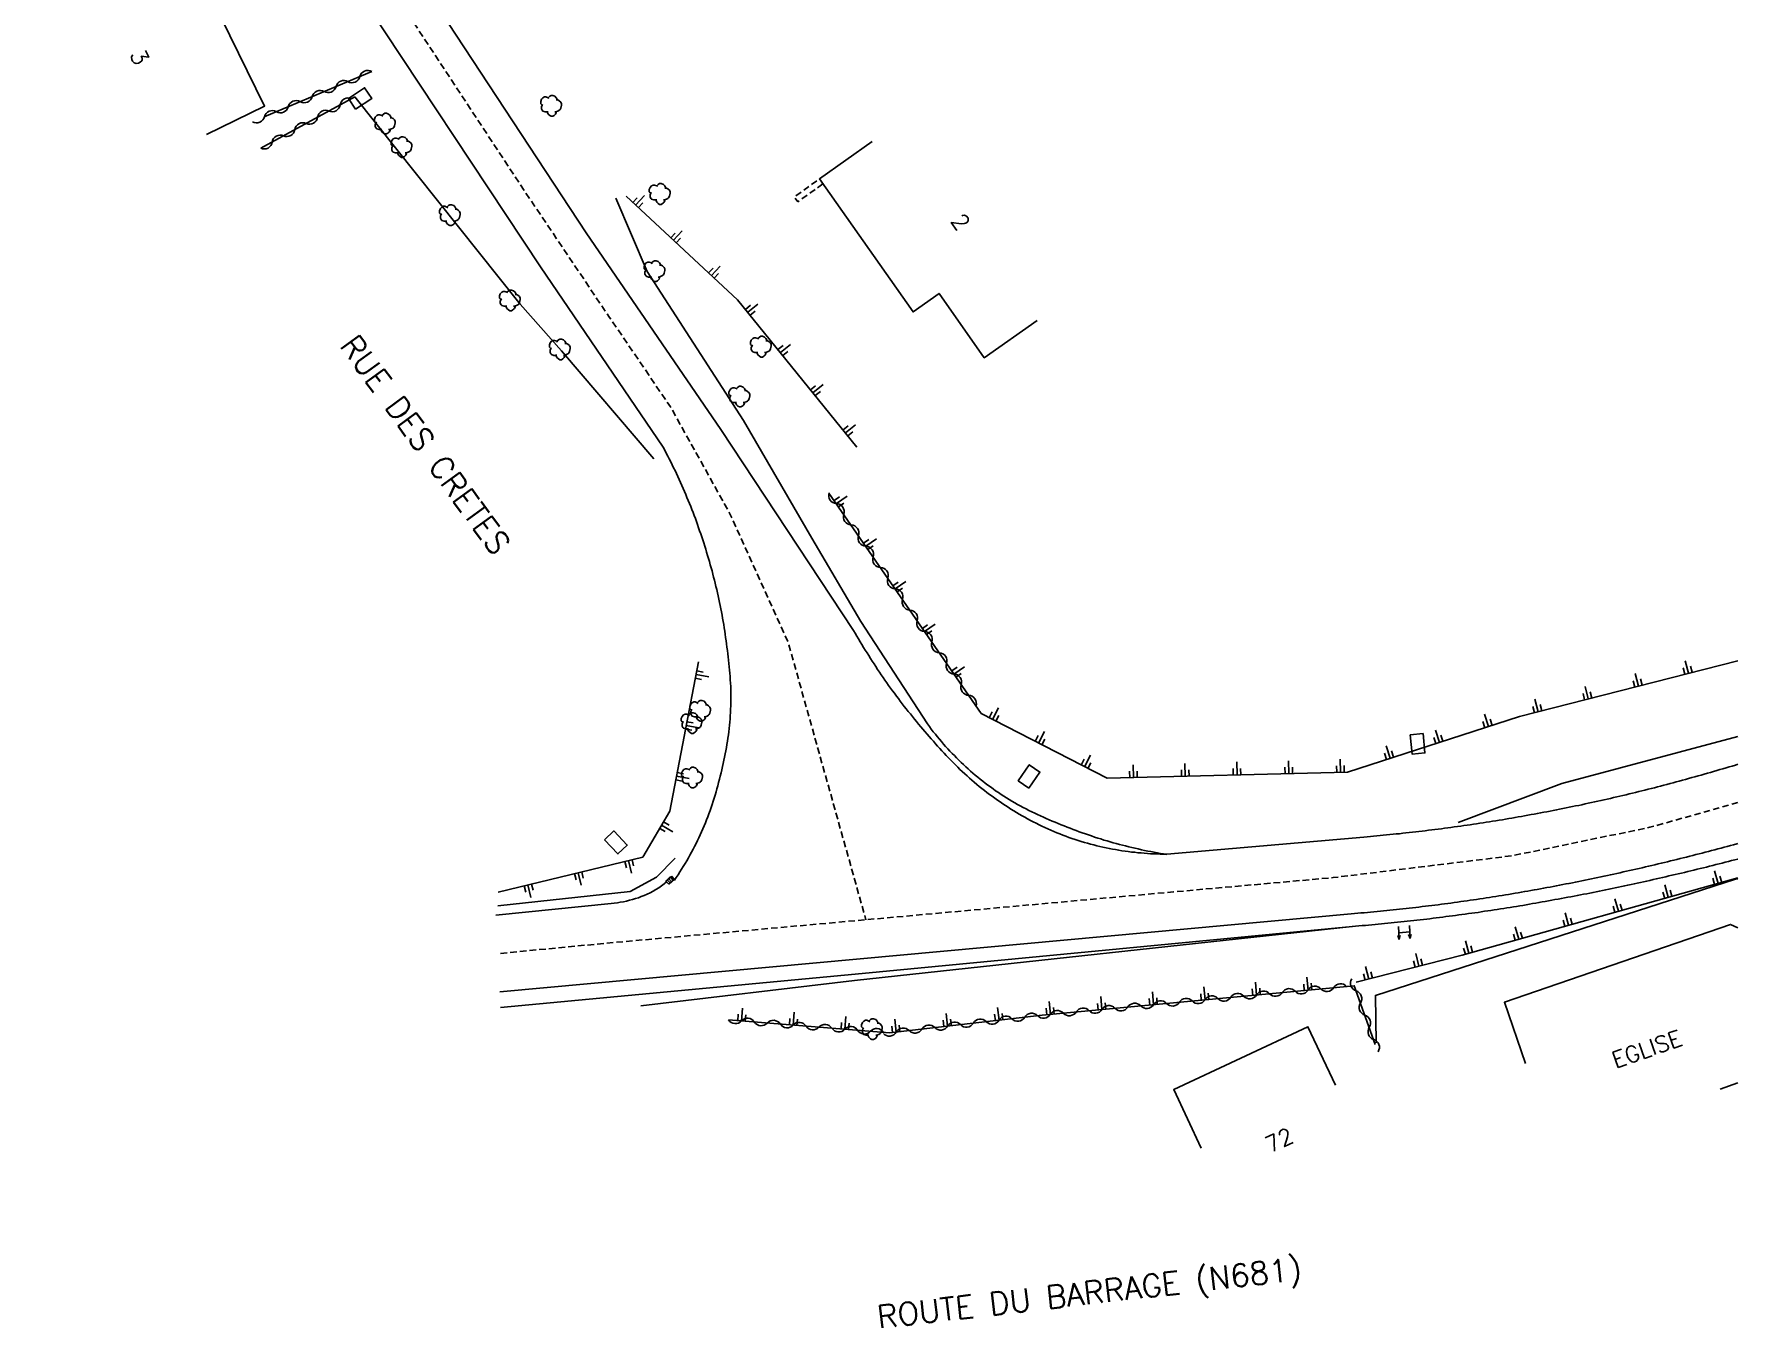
# Model space of a CAD drawing. Header units: millimetres. Extents: x 269514 to 270000, y 126091 to 127000.
# Drawn here: x 269868.3 to 270000, y 126090.9 to 126190.9 of the extents above; entities that cross this region are included whole.
import ezdxf
from ezdxf.enums import TextEntityAlignment as Align

# ---------------------------------------------------------------- set-up
doc = ezdxf.new("R2010")
doc.units = ezdxf.units.MM
doc.linetypes.add('DASHED', pattern=[0.75, 0.5, -0.25])
doc.layers.get('0').update_dxf_attribs({"linetype": 'CONTINUOUS'})
for name, color, linetype in [('W0001', 6, 'DASHED'), ('W0008', 7, 'CONTINUOUS'), ('W0017', 7, 'CONTINUOUS'), ('W0100', 7, 'CONTINUOUS'), ('W0105', 7, 'CONTINUOUS'), ('W0112', 1, 'DASHED'), ('W0211', 2, 'CONTINUOUS'), ('W0300', 7, 'CONTINUOUS'), ('W0302', 3, 'CONTINUOUS'), ('W0310', 3, 'CONTINUOUS'), ('W0400', 7, 'CONTINUOUS'), ('W0984', 7, 'CONTINUOUS'), ('W0989', 7, 'CONTINUOUS'), ('W0991', 7, 'CONTINUOUS'), ('W1471', 7, 'CONTINUOUS')]:
    doc.layers.add(name, color=color, linetype=linetype)
doc.styles.get("Standard").update_dxf_attribs({"font": 'romans.shx', "width": 0.85})

# ---------------------------------------------------------------- blocks, each defined once
blk = doc.blocks.new('T300')
for p, q in [((-0.8, 0.51), (-0.86, 0.34)), ((-0.86, 0.34), (-0.86, 0.17)), ((-0.86, 0.17), (-0.74, 0.06)), ((-0.69, 0.63), (-0.8, 0.51)), ((-0.8, -0.06), (-0.74, 0.06)), ((-0.74, 0.06), (-0.69, 0.11)), ((-0.57, 0.69), (-0.69, 0.63)), ((-0.46, 0.69), (-0.57, 0.69)), ((-0.29, 0.63), (-0.46, 0.69)), ((-0.29, 0.63), (-0.17, 0.74)), ((-0.23, 0.57), (-0.29, 0.63)), ((-0.17, 0.74), (-0.06, 0.8)), ((-0.06, 0.8), (0.06, 0.8)), ((0.06, 0.8), (0.23, 0.74)), ((0.23, 0.74), (0.34, 0.63)), ((0.34, 0.63), (0.4, 0.51)), ((0.46, 0.46), (0.34, 0.46)), ((0.4, 0.51), (0.4, 0.46)), ((0.57, 0.4), (0.46, 0.46)), ((0.57, 0.4), (0.69, 0.29)), ((0.69, 0.29), (0.74, 0.17)), ((0.74, 0.06), (0.69, -0.17)), ((0.74, 0.17), (0.74, 0.06)), ((-0.8, -0.17), (-0.8, -0.06)), ((-0.8, -0.23), (-0.8, -0.17)), ((-0.74, -0.34), (-0.8, -0.23)), ((-0.69, -0.4), (-0.74, -0.34)), ((-0.51, -0.46), (-0.69, -0.4)), ((-0.4, -0.46), (-0.51, -0.46)), ((-0.4, -0.46), (-0.34, -0.46)), ((-0.34, -0.46), (-0.34, -0.4)), ((-0.34, -0.51), (-0.34, -0.46)), ((-0.29, -0.63), (-0.34, -0.51)), ((-0.17, -0.74), (-0.29, -0.63)), ((-0.06, -0.8), (-0.17, -0.74)), ((0.06, -0.8), (-0.06, -0.8)), ((0.17, -0.74), (0.06, -0.8)), ((0.23, -0.69), (0.17, -0.74)), ((0.29, -0.46), (0.23, -0.46)), ((0.29, -0.63), (0.23, -0.69)), ((0.46, -0.4), (0.29, -0.46)), ((0.34, -0.51), (0.29, -0.63)), ((0.34, -0.51), (0.34, -0.46)), ((0.57, -0.34), (0.46, -0.4)), ((0.63, -0.29), (0.57, -0.34)), ((0.69, -0.17), (0.63, -0.29))]:
    blk.add_line(p, q)
blk = doc.blocks.new('T400')
for p, q in [((-0.15, 0.3), (0.15, 0.3)), ((-0.15, -0.25), (-0.15, 0.3)), ((-0.15, 0.15), (0.15, 0.15)), ((-0.15, 0), (0.15, 0)), ((0.15, 0.3), (0.15, -0.25)), ((-0.15, -0.15), (0.15, -0.15)), ((-0.15, -0.25), (-0.15, -0.3)), ((-0.15, -0.3), (0.15, -0.3)), ((0.15, -0.3), (0.15, -0.25))]:
    blk.add_line(p, q)
blk = doc.blocks.new('t105o')
for p, q in [((-0.5, 0), (0.5, 0)), ((0.5, 0), (0.2, 0.1)), ((0.5, 0), (0.2, -0.1))]:
    blk.add_line(p, q)
blk = doc.blocks.new('t310o')
at = {"color": 0, "linetype": 'Continuous'}
for centre, start, end in [((-0.5, 0.38), 216.8699, 323.1304), ((0.5, -0.37), 36.8699, 143.1303)]:
    blk.add_arc(centre, 0.625, start, end, dxfattribs=at)
blk = doc.blocks.new('t211o')
at = {"color": 0, "linetype": 'Continuous'}
for p, q in [((-0.29, 0.5), (-0.29, 0)), ((0, 1), (0, 0)), ((0.29, 0.5), (0.29, 0))]:
    blk.add_line(p, q, dxfattribs=at)
blk = doc.blocks.new('T1471')
at = {"color": 0, "linetype": 'Continuous', "flags": 128}
blk.add_lwpolyline([(-0.75, -0.5), (-0.75, 0.5), (0.75, 0.5), (0.75, -0.5), (-0.75, -0.5)], dxfattribs=at)

msp = doc.modelspace()

# ---------------------------------------------------------------- linework, layer by layer
at = {"layer": 'W0001', "flags": 128}
for points in [[(269868.29, 126251.05), (269871.93, 126237.08), (269873.95, 126231.18), (269876.88, 126224.94), (269880.24, 126218.96), (269883.5, 126213.76), (269887.94, 126206.78), (269894.4, 126196.65), (269906.21, 126178.73), (269912.78, 126168.95), (269917.49, 126162.05), (269922.03, 126153.88), (269926.58, 126143.86), (269932.59, 126122.41)], [(270000, 126131.47), (269993.2, 126129.55), (269982.54, 126127.35), (269968.71, 126125.66), (269956.37, 126124.56), (269912.39, 126120.58), (269904.14, 126119.79)]]:
    msp.add_lwpolyline(points, dxfattribs=at)
at = {"layer": 'W0008', "flags": 128}
for points in [[(269896.51, 126197.49), (269910.98, 126175.49), (269921.39, 126160.3), (269931.64, 126144.77), (269931.77, 126144.55), (269931.89, 126144.33), (269932.02, 126144.11), (269932.15, 126143.89), (269932.28, 126143.68), (269932.41, 126143.46), (269932.54, 126143.25), (269932.68, 126143.03), (269932.81, 126142.82), (269932.94, 126142.61), (269933.08, 126142.39), (269933.22, 126142.18), (269933.36, 126141.97), (269933.5, 126141.76), (269933.64, 126141.55), (269933.78, 126141.34), (269933.92, 126141.14), (269934.06, 126140.93), (269934.21, 126140.72), (269934.35, 126140.52), (269934.5, 126140.31), (269934.65, 126140.11), (269934.8, 126139.91), (269934.95, 126139.7), (269935.1, 126139.5), (269935.25, 126139.3), (269935.4, 126139.1), (269935.56, 126138.9), (269935.71, 126138.7), (269935.87, 126138.5), (269936.03, 126138.31), (269936.19, 126138.11), (269936.34, 126137.91), (269936.51, 126137.72), (269936.67, 126137.52), (269936.83, 126137.33), (269936.99, 126137.14), (269937.15, 126136.95), (269937.32, 126136.76), (269937.48, 126136.57), (269937.64, 126136.38), (269937.81, 126136.2), (269937.97, 126136.01), (269938.14, 126135.82), (269938.31, 126135.64), (269938.47, 126135.46), (269938.64, 126135.27), (269938.81, 126135.09), (269938.99, 126134.91), (269939.16, 126134.73), (269939.33, 126134.56), (269939.51, 126134.38), (269939.69, 126134.2), (269939.86, 126134.03), (269940.04, 126133.86), (269940.23, 126133.69), (269940.41, 126133.52), (269940.59, 126133.36), (269940.78, 126133.19), (269940.97, 126133.03), (269941.16, 126132.87), (269941.35, 126132.71), (269941.55, 126132.55), (269941.75, 126132.4), (269941.94, 126132.24), (269942.15, 126132.09), (269942.35, 126131.95), (269942.55, 126131.8), (269942.76, 126131.66), (269942.97, 126131.51), (269943.17, 126131.37), (269943.38, 126131.24), (269943.59, 126131.1), (269943.8, 126130.96), (269944.02, 126130.83), (269944.23, 126130.7), (269944.44, 126130.58), (269944.66, 126130.45), (269944.88, 126130.33), (269945.09, 126130.21), (269945.31, 126130.09), (269945.53, 126129.97), (269945.76, 126129.86), (269945.98, 126129.75), (269946.2, 126129.64), (269946.43, 126129.53), (269946.66, 126129.43), (269946.88, 126129.33), (269947.11, 126129.23), (269947.35, 126129.13), (269947.58, 126129.04), (269947.81, 126128.95), (269948.05, 126128.86), (269948.28, 126128.77), (269948.52, 126128.69), (269948.76, 126128.61), (269949, 126128.54), (269949.24, 126128.46), (269949.48, 126128.39), (269949.72, 126128.32), (269949.96, 126128.26), (269950.2, 126128.19), (269950.44, 126128.13), (269950.68, 126128.07), (269950.92, 126128.02), (269951.16, 126127.97), (269951.41, 126127.92), (269951.65, 126127.87), (269951.89, 126127.83), (269952.14, 126127.78), (269952.38, 126127.74), (269952.63, 126127.71), (269952.87, 126127.67), (269953.12, 126127.64), (269953.37, 126127.62), (269953.61, 126127.59), (269953.86, 126127.57), (269954.11, 126127.55), (269954.36, 126127.53), (269954.6, 126127.51), (269954.85, 126127.5), (269955.1, 126127.49), (269955.35, 126127.48), (269955.6, 126127.48), (269955.85, 126127.48), (269971.09, 126128.8), (269971.34, 126128.82), (269971.59, 126128.84), (269971.84, 126128.87), (269972.09, 126128.89), (269972.34, 126128.91), (269972.59, 126128.94), (269972.84, 126128.96), (269973.09, 126128.99), (269973.34, 126129.01), (269973.59, 126129.04), (269973.84, 126129.06), (269974.09, 126129.09), (269974.34, 126129.12), (269974.59, 126129.14), (269974.84, 126129.17), (269975.09, 126129.2), (269975.33, 126129.23), (269975.58, 126129.26), (269975.83, 126129.29), (269976.08, 126129.32), (269976.33, 126129.35), (269976.58, 126129.38), (269976.83, 126129.41), (269977.08, 126129.44), (269977.32, 126129.48), (269977.57, 126129.51), (269977.82, 126129.54), (269978.07, 126129.58), (269978.32, 126129.61), (269978.57, 126129.65), (269978.81, 126129.68), (269979.06, 126129.72), (269979.31, 126129.75), (269979.56, 126129.79), (269979.8, 126129.83), (269980.05, 126129.86), (269980.3, 126129.9), (269980.55, 126129.94), (269980.8, 126129.98), (269981.04, 126130.02), (269981.29, 126130.06), (269981.54, 126130.1), (269981.79, 126130.14), (269982.03, 126130.18), (269982.28, 126130.22), (269982.53, 126130.26), (269982.77, 126130.31), (269983.02, 126130.35), (269983.27, 126130.39), (269983.51, 126130.44), (269983.76, 126130.48), (269984.01, 126130.53), (269984.25, 126130.57), (269984.5, 126130.62), (269984.75, 126130.66), (269984.99, 126130.71), (269985.24, 126130.76), (269985.49, 126130.8), (269985.73, 126130.85), (269985.98, 126130.9), (269986.22, 126130.95), (269986.47, 126131), (269986.72, 126131.05), (269986.96, 126131.1), (269987.21, 126131.15), (269987.45, 126131.2), (269987.7, 126131.25), (269987.94, 126131.3), (269988.19, 126131.36), (269988.43, 126131.41), (269988.67, 126131.46), (269988.92, 126131.51), (269989.16, 126131.57), (269989.41, 126131.62), (269989.65, 126131.68), (269989.89, 126131.73), (269990.14, 126131.79), (269990.38, 126131.85), (269990.63, 126131.9), (269990.87, 126131.96), (269991.11, 126132.02), (269991.36, 126132.07), (269991.6, 126132.13), (269991.84, 126132.19), (269992.08, 126132.25), (269992.33, 126132.31), (269992.57, 126132.37), (269992.81, 126132.43), (269993.05, 126132.49), (269993.3, 126132.55), (269993.54, 126132.61), (269993.78, 126132.68), (269994.02, 126132.74), (269994.26, 126132.8), (269994.51, 126132.87), (269994.75, 126132.93), (269994.99, 126132.99), (269995.23, 126133.06), (269995.47, 126133.12), (269995.71, 126133.19), (269995.95, 126133.25), (269996.19, 126133.32), (269996.44, 126133.39), (269996.68, 126133.45), (269996.92, 126133.52), (269997.16, 126133.59), (269997.4, 126133.66), (269997.64, 126133.73), (269997.88, 126133.8), (269998.12, 126133.87), (269998.36, 126133.94), (269998.6, 126134.01), (269998.84, 126134.08), (269999.08, 126134.15), (269999.32, 126134.22), (269999.56, 126134.29), (269999.8, 126134.36), (270000, 126134.42)], [(269892.73, 126195.11), (269907.44, 126172.88), (269916.93, 126158.93), (269917.05, 126158.7), (269917.16, 126158.48), (269917.28, 126158.25), (269917.39, 126158.03), (269917.51, 126157.8), (269917.62, 126157.57), (269917.73, 126157.34), (269917.84, 126157.12), (269917.95, 126156.89), (269918.05, 126156.66), (269918.16, 126156.43), (269918.26, 126156.2), (269918.37, 126155.97), (269918.47, 126155.74), (269918.57, 126155.51), (269918.67, 126155.28), (269918.76, 126155.05), (269918.86, 126154.82), (269918.95, 126154.58), (269919.05, 126154.35), (269919.14, 126154.12), (269919.23, 126153.88), (269919.32, 126153.65), (269919.41, 126153.42), (269919.49, 126153.18), (269919.58, 126152.95), (269919.66, 126152.71), (269919.74, 126152.47), (269919.83, 126152.24), (269919.91, 126152), (269919.98, 126151.76), (269920.06, 126151.53), (269920.14, 126151.29), (269920.21, 126151.05), (269920.28, 126150.81), (269920.36, 126150.57), (269920.43, 126150.33), (269920.5, 126150.09), (269920.56, 126149.85), (269920.63, 126149.61), (269920.7, 126149.37), (269920.76, 126149.13), (269920.82, 126148.89), (269920.88, 126148.65), (269920.94, 126148.41), (269921, 126148.16), (269921.06, 126147.92), (269921.11, 126147.68), (269921.17, 126147.43), (269921.22, 126147.19), (269921.27, 126146.94), (269921.32, 126146.7), (269921.37, 126146.45), (269921.42, 126146.21), (269921.47, 126145.96), (269921.51, 126145.71), (269921.55, 126145.47), (269921.6, 126145.22), (269921.64, 126144.97), (269921.68, 126144.72), (269921.72, 126144.47), (269921.75, 126144.22), (269921.79, 126143.97), (269921.82, 126143.72), (269921.85, 126143.47), (269921.89, 126143.22), (269921.92, 126142.97), (269921.95, 126142.72), (269921.97, 126142.47), (269922, 126142.22), (269922.02, 126141.96), (269922.05, 126141.71), (269922.07, 126141.46), (269922.09, 126141.2), (269922.11, 126140.95), (269922.12, 126140.7), (269922.14, 126140.44), (269922.14, 126140.19), (269922.15, 126139.94), (269922.15, 126139.69), (269922.15, 126139.44), (269922.15, 126139.19), (269922.14, 126138.93), (269922.13, 126138.68), (269922.12, 126138.43), (269922.1, 126138.18), (269922.09, 126137.94), (269922.07, 126137.69), (269922.04, 126137.44), (269922.02, 126137.19), (269921.99, 126136.94), (269921.96, 126136.69), (269921.92, 126136.45), (269921.89, 126136.2), (269921.85, 126135.95), (269921.81, 126135.71), (269921.76, 126135.46), (269921.72, 126135.22), (269921.67, 126134.97), (269921.62, 126134.73), (269921.57, 126134.48), (269921.51, 126134.24), (269921.46, 126133.99), (269921.4, 126133.75), (269921.34, 126133.5), (269921.28, 126133.26), (269921.21, 126133.02), (269921.15, 126132.77), (269921.08, 126132.53), (269921.01, 126132.29), (269920.94, 126132.04), (269920.87, 126131.8), (269920.79, 126131.56), (269920.71, 126131.32), (269920.63, 126131.08), (269920.55, 126130.84), (269920.46, 126130.6), (269920.37, 126130.36), (269920.28, 126130.13), (269920.19, 126129.9), (269920.09, 126129.66), (269920, 126129.43), (269919.89, 126129.2), (269919.79, 126128.97), (269919.69, 126128.74), (269919.58, 126128.52), (269919.47, 126128.29), (269919.35, 126128.07), (269919.23, 126127.85), (269919.12, 126127.62), (269918.99, 126127.4), (269918.87, 126127.18), (269918.74, 126126.97), (269918.61, 126126.75), (269918.48, 126126.53), (269918.35, 126126.32), (269918.21, 126126.11), (269918.07, 126125.89), (269917.93, 126125.68), (269917.79, 126125.47), (269917.47, 126125.72), (269917.12, 126125.4), (269917.19, 126125.33), (269916.99, 126125.17), (269916.79, 126125.02), (269916.58, 126124.88), (269916.36, 126124.74), (269916.14, 126124.61), (269915.92, 126124.5), (269915.69, 126124.39), (269915.46, 126124.28), (269915.23, 126124.2), (269915.01, 126124.11), (269914.78, 126124.04), (269914.55, 126123.97), (269914.32, 126123.91), (269914.08, 126123.85), (269913.85, 126123.8), (269913.61, 126123.76), (269913.38, 126123.72), (269913.14, 126123.69), (269912.9, 126123.67), (269903.99, 126122.75)], [(269904.3, 126116.84), (269932.14, 126119.38), (269970.11, 126122.87), (269970.36, 126122.89), (269970.61, 126122.91), (269970.86, 126122.93), (269971.11, 126122.95), (269971.36, 126122.98), (269971.61, 126123), (269971.86, 126123.02), (269972.11, 126123.05), (269972.36, 126123.07), (269972.61, 126123.1), (269972.86, 126123.12), (269973.1, 126123.15), (269973.35, 126123.17), (269973.6, 126123.2), (269973.85, 126123.22), (269974.1, 126123.25), (269974.35, 126123.28), (269974.6, 126123.31), (269974.84, 126123.33), (269975.09, 126123.36), (269975.34, 126123.39), (269975.59, 126123.42), (269975.84, 126123.45), (269976.09, 126123.48), (269976.33, 126123.51), (269976.58, 126123.54), (269976.83, 126123.57), (269977.08, 126123.61), (269977.33, 126123.64), (269977.57, 126123.67), (269977.82, 126123.7), (269978.07, 126123.74), (269978.32, 126123.77), (269978.57, 126123.81), (269978.81, 126123.84), (269979.06, 126123.88), (269979.31, 126123.91), (269979.56, 126123.95), (269979.8, 126123.98), (269980.05, 126124.02), (269980.3, 126124.06), (269980.54, 126124.1), (269980.79, 126124.13), (269981.04, 126124.17), (269981.29, 126124.21), (269981.53, 126124.25), (269981.78, 126124.29), (269982.03, 126124.33), (269982.27, 126124.37), (269982.52, 126124.41), (269982.77, 126124.45), (269983.01, 126124.49), (269983.26, 126124.54), (269983.51, 126124.58), (269983.75, 126124.62), (269984, 126124.67), (269984.25, 126124.71), (269984.49, 126124.75), (269984.74, 126124.8), (269984.98, 126124.84), (269985.23, 126124.89), (269985.48, 126124.93), (269985.72, 126124.98), (269985.97, 126125.03), (269986.21, 126125.07), (269986.46, 126125.12), (269986.71, 126125.17), (269986.95, 126125.22), (269987.2, 126125.27), (269987.44, 126125.32), (269987.69, 126125.37), (269987.94, 126125.42), (269988.18, 126125.47), (269988.43, 126125.52), (269988.68, 126125.57), (269988.92, 126125.62), (269989.17, 126125.67), (269989.41, 126125.72), (269989.66, 126125.78), (269989.91, 126125.83), (269990.15, 126125.88), (269990.4, 126125.93), (269990.64, 126125.99), (269990.89, 126126.04), (269991.13, 126126.1), (269991.38, 126126.15), (269991.62, 126126.21), (269991.87, 126126.26), (269992.11, 126126.32), (269992.36, 126126.37), (269992.6, 126126.43), (269992.85, 126126.49), (269993.09, 126126.54), (269993.34, 126126.6), (269993.58, 126126.66), (269993.83, 126126.72), (269994.07, 126126.77), (269994.32, 126126.83), (269994.56, 126126.89), (269994.8, 126126.95), (269995.05, 126127.01), (269995.29, 126127.07), (269995.54, 126127.13), (269995.78, 126127.19), (269996.02, 126127.25), (269996.27, 126127.31), (269996.51, 126127.38), (269996.75, 126127.44), (269997, 126127.5), (269997.24, 126127.56), (269997.48, 126127.63), (269997.73, 126127.69), (269997.97, 126127.75), (269998.21, 126127.82), (269998.45, 126127.88), (269998.7, 126127.95), (269998.94, 126128.01), (269999.18, 126128.08), (269999.43, 126128.14), (269999.67, 126128.21), (269999.91, 126128.28), (270000, 126128.3)], [(270000, 126125.58), (269999.82, 126125.54), (269971.98, 126116.56), (269972.04, 126112.9)]]:
    msp.add_lwpolyline(points, dxfattribs=at)
at = {"layer": 'W0017', "flags": 128}
msp.add_lwpolyline([(269904.36, 126115.62), (269931.77, 126118.21), (269970.2, 126121.89), (269970.45, 126121.91), (269970.7, 126121.93), (269970.95, 126121.95), (269971.2, 126121.97), (269971.45, 126121.99), (269971.7, 126122.02), (269971.95, 126122.04), (269972.2, 126122.06), (269972.45, 126122.09), (269972.69, 126122.11), (269972.94, 126122.14), (269973.19, 126122.16), (269973.44, 126122.19), (269973.69, 126122.21), (269973.94, 126122.24), (269974.19, 126122.27), (269974.44, 126122.29), (269974.69, 126122.32), (269974.94, 126122.35), (269975.19, 126122.38), (269975.44, 126122.4), (269975.69, 126122.43), (269975.94, 126122.46), (269976.19, 126122.49), (269976.43, 126122.52), (269976.68, 126122.55), (269976.93, 126122.58), (269977.18, 126122.61), (269977.43, 126122.65), (269977.68, 126122.68), (269977.93, 126122.71), (269978.18, 126122.74), (269978.42, 126122.78), (269978.67, 126122.81), (269978.92, 126122.84), (269979.17, 126122.88), (269979.42, 126122.91), (269979.67, 126122.95), (269979.91, 126122.98), (269980.16, 126123.02), (269980.41, 126123.06), (269980.66, 126123.09), (269980.91, 126123.13), (269981.15, 126123.17), (269981.4, 126123.21), (269981.65, 126123.24), (269981.9, 126123.28), (269982.14, 126123.32), (269982.39, 126123.36), (269982.64, 126123.4), (269982.89, 126123.44), (269983.13, 126123.48), (269983.38, 126123.52), (269983.63, 126123.56), (269983.88, 126123.61), (269984.12, 126123.65), (269984.37, 126123.69), (269984.62, 126123.73), (269984.87, 126123.78), (269985.11, 126123.82), (269985.36, 126123.87), (269985.61, 126123.91), (269985.85, 126123.96), (269986.1, 126124), (269986.35, 126124.05), (269986.59, 126124.09), (269986.84, 126124.14), (269987.09, 126124.19), (269987.33, 126124.23), (269987.58, 126124.28), (269987.82, 126124.33), (269988.07, 126124.38), (269988.31, 126124.42), (269988.56, 126124.47), (269988.8, 126124.52), (269989.05, 126124.57), (269989.29, 126124.62), (269989.54, 126124.67), (269989.78, 126124.72), (269990.03, 126124.77), (269990.27, 126124.82), (269990.51, 126124.87), (269990.76, 126124.92), (269991, 126124.97), (269991.25, 126125.03), (269991.49, 126125.08), (269991.74, 126125.13), (269991.98, 126125.18), (269992.22, 126125.24), (269992.47, 126125.29), (269992.71, 126125.34), (269992.95, 126125.4), (269993.2, 126125.45), (269993.44, 126125.51), (269993.69, 126125.56), (269993.93, 126125.62), (269994.17, 126125.67), (269994.42, 126125.73), (269994.66, 126125.79), (269994.9, 126125.84), (269995.14, 126125.9), (269995.39, 126125.96), (269995.63, 126126.01), (269995.87, 126126.07), (269996.12, 126126.13), (269996.36, 126126.19), (269996.6, 126126.25), (269996.84, 126126.31), (269997.09, 126126.37), (269997.33, 126126.42), (269997.57, 126126.48), (269997.81, 126126.54), (269998.05, 126126.61), (269998.3, 126126.67), (269998.54, 126126.73), (269998.78, 126126.79), (269999.02, 126126.85), (269999.26, 126126.91), (269999.5, 126126.98), (269999.75, 126127.04), (269999.99, 126127.1), (270000, 126127.1)], dxfattribs=at)
at = {"layer": 'W0100', "flags": 128}
for points in [[(269881.62, 126183.09), (269886.11, 126185.29), (269879.37, 126199.03), (269874.88, 126196.83)], [(269945.83, 126168.73), (269941.74, 126165.85), (269938.25, 126170.81), (269936.24, 126169.39), (269929, 126179.67), (269933.09, 126182.55)], [(269973.79, 126121.39), (269974.64, 126121.47)], [(270000, 126121.77), (269999.43, 126122.05), (269981.95, 126116.03), (269983.58, 126111.3)], [(269968.88, 126109.61), (269966.76, 126114.14), (269956.39, 126109.28), (269958.51, 126104.76)], [(269998.64, 126109.32), (270000, 126109.8)]]:
    msp.add_lwpolyline(points, dxfattribs=at)
at = {"layer": 'W0112', "flags": 128}
msp.add_lwpolyline([(269929.27, 126179.28), (269927.33, 126177.89), (269927.06, 126178.27), (269929, 126179.67)], dxfattribs=at)
at = {"layer": 'W0211', "flags": 128}
for points in [[(269913.27, 126178.17), (269915.69, 126172.52), (269923.12, 126161), (269928.42, 126151.9), (269932.21, 126145.45), (269937.35, 126137.54), (269937.5, 126137.34), (269937.65, 126137.14), (269937.8, 126136.94), (269937.96, 126136.75), (269938.11, 126136.56), (269938.27, 126136.37), (269938.43, 126136.18), (269938.59, 126135.99), (269938.75, 126135.81), (269938.92, 126135.62), (269939.09, 126135.44), (269939.25, 126135.26), (269939.43, 126135.09), (269939.6, 126134.91), (269939.77, 126134.74), (269939.95, 126134.57), (269940.13, 126134.4), (269940.31, 126134.23), (269940.49, 126134.07), (269940.67, 126133.9), (269940.86, 126133.74), (269941.05, 126133.58), (269941.24, 126133.43), (269941.43, 126133.27), (269941.62, 126133.12), (269941.82, 126132.96), (269942.02, 126132.81), (269942.22, 126132.67), (269942.42, 126132.52), (269942.62, 126132.38), (269942.83, 126132.23), (269943.04, 126132.1), (269943.25, 126131.96), (269943.46, 126131.83), (269943.67, 126131.7), (269943.88, 126131.57), (269944.1, 126131.45), (269944.32, 126131.32), (269944.53, 126131.21), (269944.75, 126131.09), (269944.97, 126130.97), (269945.2, 126130.86), (269945.42, 126130.75), (269945.64, 126130.64), (269945.87, 126130.54), (269946.09, 126130.43), (269946.32, 126130.33), (269946.54, 126130.23), (269946.77, 126130.13), (269947, 126130.03), (269947.23, 126129.94), (269947.46, 126129.84), (269947.69, 126129.75), (269947.92, 126129.66), (269948.15, 126129.57), (269948.39, 126129.48), (269948.62, 126129.39), (269948.85, 126129.3), (269949.09, 126129.21), (269949.32, 126129.13), (269949.56, 126129.04), (269949.8, 126128.96), (269950.03, 126128.88), (269950.27, 126128.8), (269950.51, 126128.72), (269950.75, 126128.65), (269950.99, 126128.57), (269951.23, 126128.5), (269951.47, 126128.43), (269951.71, 126128.36), (269951.95, 126128.3), (269952.19, 126128.23), (269952.43, 126128.17), (269952.67, 126128.11), (269952.92, 126128.05), (269953.16, 126127.99), (269953.4, 126127.93), (269953.65, 126127.88), (269953.89, 126127.82), (269954.13, 126127.77), (269954.38, 126127.72), (269954.63, 126127.68), (269954.87, 126127.63), (269955.12, 126127.59), (269955.37, 126127.54), (269955.61, 126127.5), (269955.86, 126127.46)], [(269914.06, 126178.33), (269922.68, 126170.31), (269931.9, 126158.94)], [(269919.64, 126142.34), (269917.43, 126130.8), (269915.34, 126127.24), (269904.16, 126124.55)], [(269941.5, 126138.35), (269951.24, 126133.34), (269969.81, 126133.82), (269983.12, 126138.12), (270000, 126142.43)], [(269978.38, 126129.92), (269986.38, 126132.93), (270000, 126136.57)], [(269917.85, 126127.17), (269916.41, 126125.7), (269914.38, 126124.58), (269904.14, 126123.47)], [(269970.5, 126117.57), (269978.69, 126119.68), (270000, 126125.65)], [(269915.19, 126115.75), (269931.71, 126117.71), (269970.19, 126121.88)]]:
    msp.add_lwpolyline(points, dxfattribs=at)
at = {"layer": 'W0302', "flags": 128}
msp.add_lwpolyline([(269893.09, 126186.02), (269905.87, 126169.99), (269909.07, 126166.39), (269916.2, 126158.03)], dxfattribs=at)
at = {"layer": 'W0310', "flags": 128}
for points in [[(269894.4, 126187.97), (269886.09, 126184.47)], [(269885.82, 126182.03), (269893.09, 126186.01)], [(269929.74, 126155.39), (269941.5, 126138.35)], [(269921.98, 126114.66), (269934.42, 126113.66), (269946.23, 126115.03), (269970.34, 126117.31), (269971.97, 126112.76)]]:
    msp.add_lwpolyline(points, dxfattribs=at)

# ---------------------------------------------------------------- block references
at = {"layer": 'W0105'}
for p, rotation in [((269973.79, 126121.39), 274.1369453695967), ((269974.64, 126121.47), 272.2899222686099)]:
    msp.add_blockref('t105o', p, dxfattribs=dict(at, rotation=rotation))
at = {"layer": 'W0211'}
for p, rotation in [((269914.79, 126177.65), 317.0729486903973), ((269917.72, 126174.92), 317.0729486903973), ((269920.65, 126172.2), 317.0729486903973), ((269923.46, 126169.36), 309.0508369031094), ((269925.98, 126166.25), 309.0508369031094), ((269928.5, 126163.14), 309.0508369031094), ((269931.02, 126160.04), 309.0508369031094), ((269930.31, 126154.57), 304.5884970485267), ((269932.58, 126151.27), 304.5884970485267), ((269934.85, 126147.98), 304.5884970485267), ((269937.12, 126144.69), 304.5884970485267), ((269919.46, 126141.36), 259.1516809199268), ((269939.39, 126141.4), 304.5884970485267), ((269992.31, 126140.46), 14.33773469165245), ((269996.18, 126141.46), 14.33773469165245), ((269988.43, 126139.47), 14.33773469165245), ((269942.39, 126137.89), 332.7961691494814), ((269984.56, 126138.48), 14.33773469165245), ((269918.7, 126137.43), 259.1516809199268), ((269980.72, 126137.34), 17.88508808902153), ((269945.94, 126136.06), 332.7961691494814), ((269973.11, 126134.89), 17.88508808902153), ((269976.92, 126136.11), 17.88508808902153), ((269949.5, 126134.23), 332.7961691494814), ((269961.28, 126133.6), 1.498649885957824), ((269965.28, 126133.7), 1.498649885957824), ((269969.28, 126133.81), 1.498649885957824), ((269917.95, 126133.5), 259.1516809199268), ((269953.28, 126133.39), 1.498649885957824), ((269957.28, 126133.49), 1.498649885957824), ((269916.8, 126129.72), 239.4572923569643), ((269914.24, 126126.98), 193.5719467492631), ((269910.35, 126126.04), 193.5719467492631), ((269998.47, 126125.22), 15.66433697466311), ((269906.47, 126125.1), 193.5719467492631), ((269990.76, 126123.06), 15.66433697466311), ((269994.62, 126124.14), 15.66433697466311), ((269986.91, 126121.98), 15.66433697466311), ((269983.06, 126120.9), 15.66433697466311), ((269979.21, 126119.82), 15.66433697466311), ((269971.47, 126117.82), 14.4498985384167), ((269975.34, 126118.82), 14.4498985384167), ((269962.79, 126116.59), 5.396593291637784), ((269966.77, 126116.97), 5.396593291637784), ((269950.84, 126115.47), 5.396593291637784), ((269954.83, 126115.84), 5.396593291637784), ((269958.81, 126116.22), 5.396593291637784), ((269922.98, 126114.58), 355.3891144552961), ((269926.97, 126114.26), 355.3891144552961), ((269930.96, 126113.94), 355.3891144552961), ((269938.91, 126114.18), 6.627601304343892), ((269942.89, 126114.64), 6.627601304343892), ((269946.86, 126115.09), 5.396593291637784), ((269934.94, 126113.72), 6.627601304343892)]:
    msp.add_blockref('t211o', p, dxfattribs=dict(at, rotation=rotation))
at = {"layer": 'W0300'}
for p in [(269908.32, 126185.31), (269895.47, 126183.94), (269896.75, 126182.13), (269916.71, 126178.5), (269900.5, 126176.86), (269916.31, 126172.54), (269905.13, 126170.28), (269908.99, 126166.49), (269924.53, 126166.7), (269922.87, 126162.84), (269919.85, 126138.55), (269919.18, 126137.61), (269919.21, 126133.39), (269933.12, 126113.95)]:
    msp.add_blockref('T300', p, dxfattribs=at)
at = {"layer": 'W0310'}
for p, rotation in [((269891.63, 126186.81), 202.8260864634087), ((269893.47, 126187.58), 202.8260864634087), ((269889.79, 126186.03), 202.8260864634087), ((269891.96, 126185.39), 28.69387458689739), ((269886.1, 126184.48), 202.8260864634087), ((269887.94, 126185.25), 202.8260864634087), ((269890.21, 126184.43), 28.69387458689739), ((269888.45, 126183.47), 28.69387458689739), ((269886.7, 126182.51), 28.69387458689739), ((269930.31, 126154.57), 304.5884970485267), ((269931.45, 126152.92), 304.5884970485267), ((269932.58, 126151.27), 304.5884970485267), ((269933.72, 126149.63), 304.5884970485267), ((269934.85, 126147.98), 304.5884970485267), ((269935.99, 126146.34), 304.5884970485267), ((269937.12, 126144.69), 304.5884970485267), ((269938.26, 126143.04), 304.5884970485267), ((269939.39, 126141.4), 304.5884970485267), ((269940.53, 126139.75), 304.5884970485267), ((269968.76, 126117.16), 5.396593291637784), ((269970.48, 126116.91), 289.7993845352342), ((269954.83, 126115.84), 5.396593291637784), ((269956.82, 126116.03), 5.396593291637784), ((269958.81, 126116.22), 5.396593291637784), ((269960.8, 126116.41), 5.396593291637784), ((269962.79, 126116.59), 5.396593291637784), ((269964.78, 126116.78), 5.396593291637784), ((269966.77, 126116.97), 5.396593291637784), ((269922.98, 126114.58), 355.3891144552961), ((269942.89, 126114.64), 6.627601304343892), ((269944.87, 126114.87), 6.627601304343892), ((269946.86, 126115.09), 5.396593291637784), ((269948.85, 126115.28), 5.396593291637784), ((269950.84, 126115.47), 5.396593291637784), ((269952.84, 126115.65), 5.396593291637784), ((269971.16, 126115.03), 289.7993845352342), ((269924.97, 126114.42), 355.3891144552961), ((269926.97, 126114.26), 355.3891144552961), ((269928.96, 126114.1), 355.3891144552961), ((269930.96, 126113.94), 355.3891144552961), ((269932.95, 126113.78), 355.3891144552961), ((269934.94, 126113.72), 6.627601304343892), ((269936.93, 126113.95), 6.627601304343892), ((269938.91, 126114.18), 6.627601304343892), ((269940.9, 126114.41), 6.627601304343892), ((269971.84, 126113.15), 289.7993845352342)]:
    msp.add_blockref('t310o', p, dxfattribs=dict(at, rotation=rotation))
at = {"layer": 'W0400', "rotation": 312.8451352929679}
msp.add_blockref('T400', (269917.47, 126125.46), dxfattribs=at)
at = {"layer": 'W1471'}
for p, rotation in [((269893.49, 126185.88), 33.48688474033946), ((269975.24, 126136), 275.5273819199033), ((269945.21, 126133.49), 55.56559354053785), ((269913.27, 126128.38), 313.3361531585229)]:
    msp.add_blockref('T1471', p, dxfattribs=dict(at, rotation=rotation))

# ---------------------------------------------------------------- texts
at = {"layer": 'W0984'}
msp.add_text('EGLISE', height=1.25, rotation=19.0098, dxfattribs=at).set_placement((269992.97, 126112.42), align=Align.MIDDLE)
at = {"layer": 'W0989'}
for s, rotation, p in [('RUE DES CRETES', 306.1834, (269898.55, 126159.13)), ('ROUTE DU BARRAGE (N681)', 6.5759, (269949.89, 126093.46))]:
    msp.add_text(s, height=1.75, rotation=rotation, dxfattribs=at).set_placement(p, align=Align.MIDDLE)
at = {"layer": 'W0991'}
for s, rotation, p in [('3', 296.1154, (269876.45, 126189.08)), ('2', 305.2206, (269939.92, 126176.35)), ('72', 25.0809, (269964.54, 126105.37))]:
    msp.add_text(s, height=1.25, rotation=rotation, dxfattribs=at).set_placement(p, align=Align.MIDDLE)

doc.saveas('drawing.dxf')
